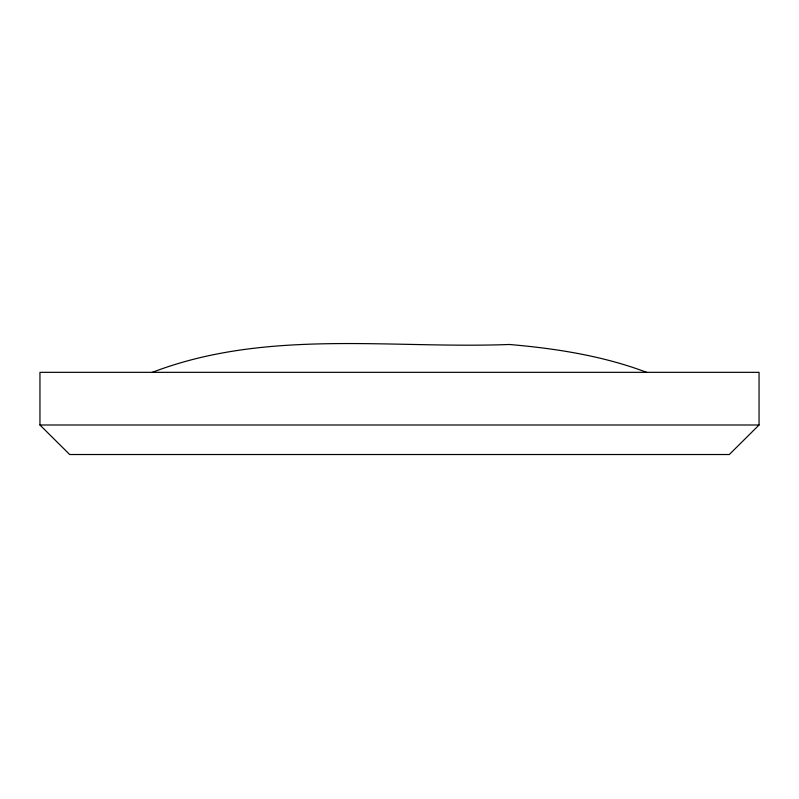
<?xml version="1.0" encoding="UTF-8"?>
<svg xmlns="http://www.w3.org/2000/svg" width="799" height="799" viewBox="0 0 799 799"><rect width="100%" height="100%" fill="white"/><g stroke="black" fill="none" stroke-linecap="round" stroke-linejoin="round"><path stroke-width="1.2" d="M759.05 424.998L729.307 454.521L69.693 454.521L39.95 424.998L39.95 372.334L759.05 372.334L759.05 424.998L39.95 424.998M152.14 372.414C266.197 328.549 390.481 349.013 509.432 344.479C556.084 348.514 602.885 355.795 646.86 372.414"/></g></svg>
